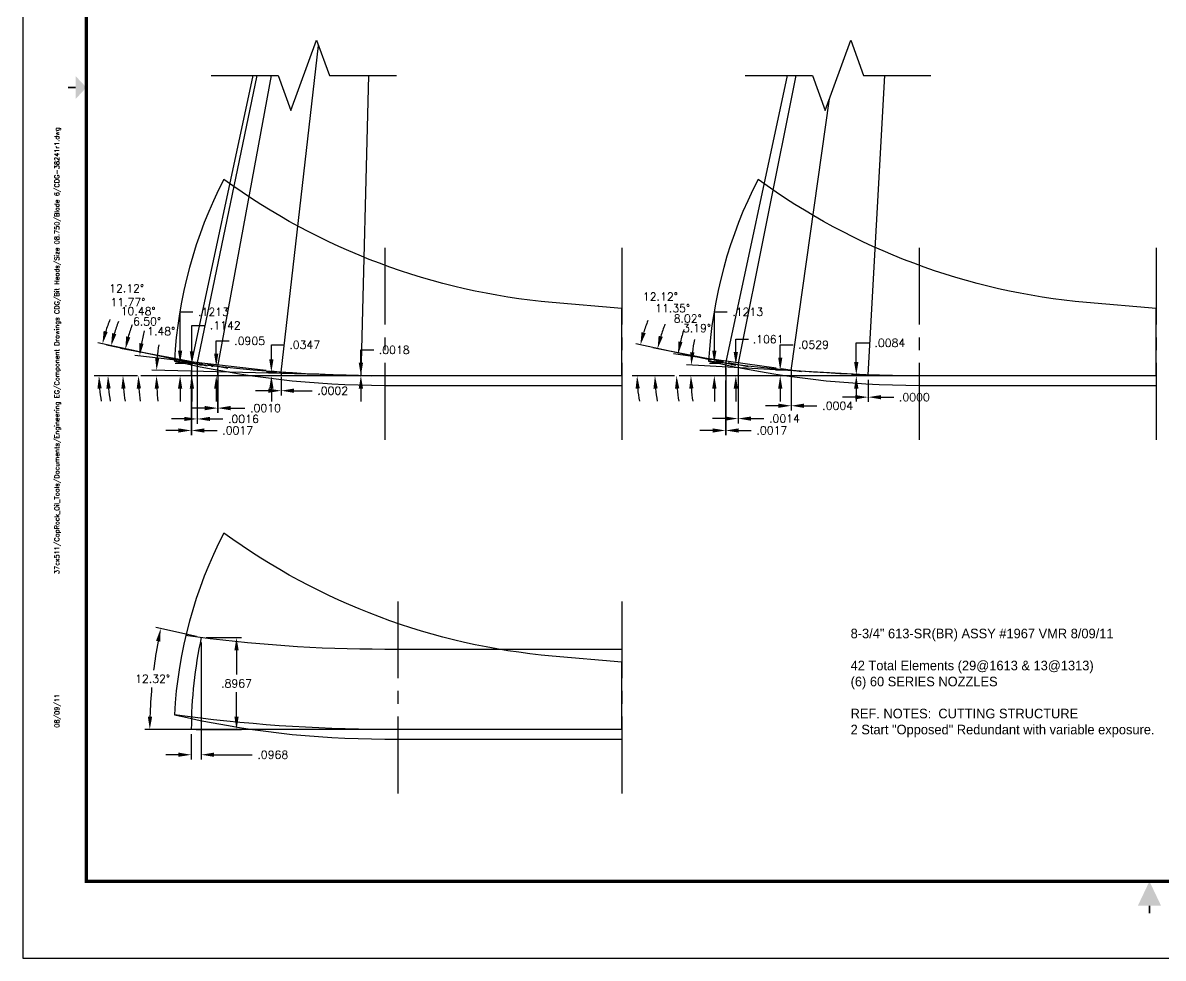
# Model space of a CAD drawing. Extents: x 25.7 to 47.7, y 0 to 17.
# Drawn here: x 25.66 to 36.79, y 0 to 9.13 of the extents above; entities that cross this region are included whole.
import ezdxf
from ezdxf.enums import TextEntityAlignment as Align

# ---------------------------------------------------------------- set-up
doc = ezdxf.new("R2010")
doc.units = 0
doc.header["$MEASUREMENT"] = 0
doc.header["$PDMODE"] = 3
doc.linetypes.add('CENTER2', pattern=[1.125, 0.75, -0.125, 0.125, -0.125])
doc.linetypes.add('DASHED2', pattern=[0.375, 0.25, -0.125])
doc.layers.get('0').update_dxf_attribs({"linetype": 'CONTINUOUS'})
doc.layers.get('Defpoints').update_dxf_attribs({"color": 10, "linetype": 'CONTINUOUS'})
for name, color, linetype in [('CLine', 5, 'CENTER2'), ('CONSTRUCT', 4, 'DASHED2'), ('Dims', 4, 'CONTINUOUS'), ('Text', 3, 'CONTINUOUS'), ('Title Block', 7, 'CONTINUOUS')]:
    doc.layers.add(name, color=color, linetype=linetype)
doc.styles.add('RomanS', font='romans')
doc.dimstyles.get("Standard").update_dxf_attribs({"dimtxt": 0.078125, "dimasz": 0.125, "dimexe": 0.046875, "dimexo": 0.046875, "dimgap": 0.046875, "dimtad": 0, "dimtih": 1, "dimtoh": 1, "dimdec": 4, "dimzin": 4, "dimdsep": 46, "dimtxsty": 'RomanS', "dimcen": 0.09375, "dimclre": 9, "dimazin": 1, "dimtfac": 1, "dimtdec": 4, "dimtofl": 0, "dimtmove": 0, "dimatfit": 1, "dimfxl": 1, "dimtolj": 1, "dimtzin": 0, "dimarcsym": 0})

# ---------------------------------------------------------------- blocks, each defined once
blk = doc.blocks.new('COT_cblock')
at = {"layer": 'Defpoints'}
blk.add_point((0.188, 0.188), dxfattribs=at)
at = {"layer": 'Title Block', "color": 8}
blk.add_lwpolyline([(0, 0), (22, 0), (22, 17), (0, 17)], close=True, dxfattribs=at)
at = {"layer": 'Title Block', "const_width": 0.03}
blk.add_lwpolyline([(21.38, 16.25), (0.62, 16.25), (0.62, 0.75), (21.38, 0.75)], close=True, dxfattribs=at)
at = {"layer": 'Title Block', "const_width": 0.015}
for points in [[(0.44, 8.5), (0.515, 8.5)], [(11, 0.438), (11, 0.513)]]:
    blk.add_lwpolyline(points, dxfattribs=at)
at = {"layer": 'Title Block'}
for points in [[(0.515, 8.387), (0.515, 8.612), (0.62, 8.5)], [(10.887, 0.513), (11.113, 0.513), (11, 0.75)]]:
    blk.add_solid(points, dxfattribs=at)
at = {"layer": 'Title Block', "color": 1, "style": 'RomanS', "flags": 8}
for tag, p in [('FNAME', (0.37, 3.75)), ('REVDATE', (0.37, 2.25)), ('USER', (0.37, 0.75))]:
    blk.add_attdef(tag, text='', height=0.047, rotation=90, dxfattribs=at).set_placement(p, align=Align.BOTTOM_LEFT)
at = {"layer": 'Title Block', "color": 3, "style": 'RomanS', "flags": 8}
for tag, height, p in [('DRAWN', 0.11, (16.95, 1.984)), ('TITL1', 0.125, (19.587, 1.684)), ('TITL2', 0.094, (19.587, 1.514)), ('TITL3', 0.094, (19.587, 1.374))]:
    blk.add_attdef(tag, text='', height=height, dxfattribs=at).set_placement(p, align=Align.MIDDLE_CENTER)
for tag, p in [('DDATE', (16.606, 1.672)), ('CHECK', (16.606, 1.406)), ('MATRL', (16.606, 1.149)), ('PDATE', (16.606, 0.883)), ('SCALE', (18.146, 0.855)), ('SHEET', (20.255, 0.855))]:
    blk.add_attdef(tag, text='', height=0.094, dxfattribs=at).set_placement(p, align=Align.MIDDLE_LEFT)
for tag, p in [('FSCM#', (18.587, 1.121)), ('DWG#', (20.06, 1.121)), ('REV#', (21.22, 1.121))]:
    blk.add_attdef(tag, text='', height=0.094, dxfattribs=at).set_placement(p, align=Align.TOP_CENTER)
blk = doc.blocks.new('*D17')
at = {"layer": 'CONSTRUCT', "color": 9, "linetype": 'ByBlock', "lineweight": -2, "transparency": 16777216}
for p, q in [((27.444, 3.13), (27.789, 3.13)), ((27.347, 2.233), (27.789, 2.233))]:
    blk.add_line(p, q, dxfattribs=at)
at = {"layer": 'CONSTRUCT', "color": 0, "linetype": 'ByBlock', "lineweight": -2, "transparency": 16777216}
for p, q in [((27.742, 3.005), (27.742, 2.768)), ((27.742, 2.358), (27.742, 2.596))]:
    blk.add_line(p, q, dxfattribs=at)
at = {"layer": 'CONSTRUCT', "color": 0, "linetype": 'ByBlock', "transparency": 16777216}
for points in [[(27.721, 3.005), (27.763, 3.005), (27.742, 3.13)], [(27.721, 2.358), (27.763, 2.358), (27.742, 2.233)]]:
    blk.add_solid(points, dxfattribs=at)
at = {"layer": 'Defpoints', "color": 0, "linetype": 'ByBlock', "transparency": 16777216}
for p in [(27.397, 3.13), (27.3, 2.233), (27.742, 2.233)]:
    blk.add_point(p, dxfattribs=at)
at = {"layer": 'CONSTRUCT', "color": 0, "linetype": 'ByBlock', "transparency": 16777216, "insert": (27.742, 2.682), "char_height": 0.0781, "attachment_point": 5, "style": 'RomanS'}
blk.add_mtext('\\A1;.8967', dxfattribs=at)
blk = doc.blocks.new('*D18')
at = {"layer": 'CONSTRUCT', "color": 9, "linetype": 'ByBlock', "lineweight": -2, "transparency": 16777216}
for p, q in [((27.397, 3.083), (27.397, 1.94)), ((27.3, 2.187), (27.3, 1.94))]:
    blk.add_line(p, q, dxfattribs=at)
at = {"layer": 'CONSTRUCT', "color": 0, "linetype": 'ByBlock', "lineweight": -2, "transparency": 16777216}
for p, q in [((27.175, 1.986), (27.05, 1.986)), ((27.522, 1.986), (27.894, 1.986))]:
    blk.add_line(p, q, dxfattribs=at)
at = {"layer": 'CONSTRUCT', "color": 0, "linetype": 'ByBlock', "transparency": 16777216}
for points in [[(27.175, 2.007), (27.175, 1.966), (27.3, 1.986)], [(27.522, 2.007), (27.522, 1.966), (27.397, 1.986)]]:
    blk.add_solid(points, dxfattribs=at)
at = {"layer": 'Defpoints', "color": 0, "linetype": 'ByBlock', "transparency": 16777216}
for p in [(27.397, 3.13), (27.3, 2.233), (27.3, 1.986)]:
    blk.add_point(p, dxfattribs=at)
at = {"layer": 'CONSTRUCT', "color": 0, "linetype": 'ByBlock', "transparency": 16777216, "insert": (28.096, 1.986), "char_height": 0.0781, "attachment_point": 5, "style": 'RomanS'}
blk.add_mtext('\\A1;.0968', dxfattribs=at)
blk = doc.blocks.new('*D19')
at = {"layer": 'CONSTRUCT', "color": 9, "linetype": 'ByBlock', "lineweight": -2, "transparency": 16777216}
for p, q in [((27.351, 3.14), (26.955, 3.227)), ((27.253, 2.233), (26.848, 2.233))]:
    blk.add_line(p, q, dxfattribs=at)
at = {"layer": 'CONSTRUCT', "color": 0, "linetype": 'ByBlock', "lineweight": -2, "transparency": 16777216}
for start, end in [(169.2353, 172.7648), (174.9142, 178.4458)]:
    blk.add_arc((31.503, 2.233), 4.608, start, end, dxfattribs=at)
at = {"layer": 'CONSTRUCT', "color": 0, "linetype": 'ByBlock', "transparency": 16777216}
for points in [[(26.956, 3.098), (26.997, 3.09), (27.001, 3.217)], [(26.918, 2.358), (26.876, 2.359), (26.895, 2.233)]]:
    blk.add_solid(points, dxfattribs=at)
at = {"layer": 'Defpoints', "color": 0, "linetype": 'ByBlock', "transparency": 16777216}
for p in [(27.397, 3.13), (26.942, 2.892), (27.3, 2.233), (31.503, 2.233)]:
    blk.add_point(p, dxfattribs=at)
at = {"layer": 'CONSTRUCT', "color": 0, "linetype": 'ByBlock', "transparency": 16777216, "insert": (26.922, 2.728), "char_height": 0.0781, "attachment_point": 5, "style": 'RomanS'}
blk.add_mtext('\\A1;12.32°', dxfattribs=at)
blk = doc.blocks.new('*D36')
at = {"layer": 'Defpoints', "color": 0, "linetype": 'ByBlock', "transparency": 16777216}
for p in [(28.956, 5.688), (28.958, 5.688), (28.958, 5.686)]:
    blk.add_point(p, dxfattribs=at)
at = {"layer": 'Dims', "color": 0, "linetype": 'ByBlock', "lineweight": -2, "transparency": 16777216}
for p, q in [((28.956, 5.813), (28.956, 5.938)), ((28.956, 5.938), (29.081, 5.938)), ((28.956, 5.561), (28.956, 5.436))]:
    blk.add_line(p, q, dxfattribs=at)
at = {"layer": 'Dims', "color": 9, "linetype": 'ByBlock', "lineweight": -2, "transparency": 16777216}
for p, q in [((28.911, 5.688), (28.909, 5.688)), ((28.911, 5.686), (28.909, 5.686))]:
    blk.add_line(p, q, dxfattribs=at)
at = {"layer": 'Dims', "color": 0, "linetype": 'ByBlock', "transparency": 16777216}
for points in [[(28.935, 5.813), (28.977, 5.813), (28.956, 5.688)], [(28.935, 5.561), (28.977, 5.561), (28.956, 5.686)]]:
    blk.add_solid(points, dxfattribs=at)
at = {"layer": 'Dims', "color": 0, "linetype": 'ByBlock', "transparency": 16777216, "insert": (29.282, 5.938), "char_height": 0.0781, "attachment_point": 5, "style": 'RomanS'}
blk.add_mtext('\\A1;.0018', dxfattribs=at)
blk = doc.blocks.new('*D37')
at = {"layer": 'Defpoints', "color": 0, "linetype": 'ByBlock', "transparency": 16777216}
for p in [(26.807, 5.686), (26.96, 5.704), (28.858, 5.69), (29.058, 5.685), (31.503, 5.686)]:
    blk.add_point(p, dxfattribs=at)
at = {"layer": 'Dims', "color": 9, "linetype": 'ByBlock', "lineweight": -2, "transparency": 16777216}
blk.add_line((28.811, 5.691), (26.914, 5.741), dxfattribs=at)
at = {"layer": 'Dims', "color": 0, "linetype": 'ByBlock', "lineweight": -2, "transparency": 16777216}
for start, end in [(171.5874, 175.0513), (183.4638, 186.9277)]:
    blk.add_arc((29.028, 5.686), 2.068, start, end, dxfattribs=at)
at = {"layer": 'Dims', "color": 0, "linetype": 'ByBlock', "transparency": 16777216}
for points in [[(26.989, 5.863), (26.947, 5.865), (26.961, 5.739)], [(26.943, 5.56), (26.985, 5.562), (26.96, 5.686)]]:
    blk.add_solid(points, dxfattribs=at)
at = {"layer": 'Dims', "color": 0, "linetype": 'ByBlock', "transparency": 16777216, "insert": (27.006, 6.12), "char_height": 0.0781, "attachment_point": 5, "style": 'RomanS'}
blk.add_mtext('\\A1;1.48°', dxfattribs=at)
blk = doc.blocks.new('*D39')
at = {"layer": 'Defpoints', "color": 0, "linetype": 'ByBlock', "transparency": 16777216}
for p in [(28.082, 5.686), (28.178, 5.721), (28.178, 5.686)]:
    blk.add_point(p, dxfattribs=at)
at = {"layer": 'Dims', "color": 0, "linetype": 'ByBlock', "lineweight": -2, "transparency": 16777216}
for p, q in [((28.082, 5.846), (28.082, 5.988)), ((28.082, 5.988), (28.207, 5.988)), ((28.082, 5.561), (28.082, 5.436))]:
    blk.add_line(p, q, dxfattribs=at)
at = {"layer": 'Dims', "color": 9, "linetype": 'ByBlock', "lineweight": -2, "transparency": 16777216}
for p, q in [((28.131, 5.721), (28.035, 5.721)), ((28.131, 5.686), (28.035, 5.686))]:
    blk.add_line(p, q, dxfattribs=at)
at = {"layer": 'Dims', "color": 0, "linetype": 'ByBlock', "transparency": 16777216}
for points in [[(28.061, 5.846), (28.103, 5.846), (28.082, 5.721)], [(28.061, 5.561), (28.103, 5.561), (28.082, 5.686)]]:
    blk.add_solid(points, dxfattribs=at)
at = {"layer": 'Dims', "color": 0, "linetype": 'ByBlock', "transparency": 16777216, "insert": (28.408, 5.988), "char_height": 0.0781, "attachment_point": 5, "style": 'RomanS'}
blk.add_mtext('\\A1;.0347', dxfattribs=at)
blk = doc.blocks.new('*D40')
at = {"layer": 'Defpoints', "color": 0, "linetype": 'ByBlock', "transparency": 16777216}
for p in [(28.178, 5.721), (28.178, 5.686), (28.178, 5.54)]:
    blk.add_point(p, dxfattribs=at)
at = {"layer": 'Dims', "color": 9, "linetype": 'ByBlock', "lineweight": -2, "transparency": 16777216}
for p in [(28.178, 5.674), (28.178, 5.639)]:
    blk.add_line(p, (28.178, 5.493), dxfattribs=at)
at = {"layer": 'Dims', "color": 0, "linetype": 'ByBlock', "lineweight": -2, "transparency": 16777216}
for p, q in [((28.053, 5.54), (27.928, 5.54)), ((28.303, 5.54), (28.48, 5.54))]:
    blk.add_line(p, q, dxfattribs=at)
at = {"layer": 'Dims', "color": 0, "linetype": 'ByBlock', "transparency": 16777216}
for points in [[(28.053, 5.561), (28.053, 5.519), (28.178, 5.54)], [(28.303, 5.561), (28.303, 5.519), (28.178, 5.54)]]:
    blk.add_solid(points, dxfattribs=at)
at = {"layer": 'Dims', "color": 0, "linetype": 'ByBlock', "transparency": 16777216, "insert": (28.681, 5.54), "char_height": 0.0781, "attachment_point": 5, "style": 'RomanS'}
blk.add_mtext('\\A1;.0002', dxfattribs=at)
blk = doc.blocks.new('*D43')
at = {"layer": 'Defpoints', "color": 0, "linetype": 'ByBlock', "transparency": 16777216}
for p in [(26.785, 5.75), (26.807, 5.686), (28.079, 5.732), (28.277, 5.709), (31.503, 5.686)]:
    blk.add_point(p, dxfattribs=at)
at = {"layer": 'Dims', "color": 9, "linetype": 'ByBlock', "lineweight": -2, "transparency": 16777216}
for p, q in [((28.032, 5.737), (26.748, 5.884)), ((26.76, 5.686), (26.737, 5.686))]:
    blk.add_line(p, q, dxfattribs=at)
at = {"layer": 'Dims', "color": 0, "linetype": 'ByBlock', "lineweight": -2, "transparency": 16777216}
for start, end in [(165.0662, 169.2825), (184.2162, 188.4324)]:
    blk.add_arc((28.483, 5.686), 1.699, start, end, dxfattribs=at)
at = {"layer": 'Dims', "color": 0, "linetype": 'ByBlock', "transparency": 16777216}
for points in [[(26.834, 5.999), (26.793, 6.005), (26.795, 5.878)], [(26.767, 5.56), (26.809, 5.562), (26.784, 5.686)]]:
    blk.add_solid(points, dxfattribs=at)
at = {"layer": 'Dims', "color": 0, "linetype": 'ByBlock', "transparency": 16777216, "insert": (26.868, 6.216), "char_height": 0.0781, "attachment_point": 5, "style": 'RomanS'}
blk.add_mtext('\\A1;6.50°', dxfattribs=at)
blk = doc.blocks.new('*D45')
at = {"layer": 'Defpoints', "color": 0, "linetype": 'ByBlock', "transparency": 16777216}
for p in [(27.544, 5.776), (27.557, 5.686), (27.558, 5.776)]:
    blk.add_point(p, dxfattribs=at)
at = {"layer": 'Dims', "color": 0, "linetype": 'ByBlock', "lineweight": -2, "transparency": 16777216}
for p, q in [((27.544, 5.901), (27.544, 6.026)), ((27.544, 6.026), (27.669, 6.026)), ((27.544, 5.561), (27.544, 5.436))]:
    blk.add_line(p, q, dxfattribs=at)
at = {"layer": 'Dims', "color": 9, "linetype": 'ByBlock', "lineweight": -2, "transparency": 16777216}
for p, q in [((27.511, 5.776), (27.497, 5.776)), ((27.51, 5.686), (27.497, 5.686))]:
    blk.add_line(p, q, dxfattribs=at)
at = {"layer": 'Dims', "color": 0, "linetype": 'ByBlock', "transparency": 16777216}
for points in [[(27.523, 5.901), (27.564, 5.901), (27.544, 5.776)], [(27.523, 5.561), (27.564, 5.561), (27.544, 5.686)]]:
    blk.add_solid(points, dxfattribs=at)
at = {"layer": 'Dims', "color": 0, "linetype": 'ByBlock', "transparency": 16777216, "insert": (27.87, 6.026), "char_height": 0.0781, "attachment_point": 5, "style": 'RomanS'}
blk.add_mtext('\\A1;.0905', dxfattribs=at)
blk = doc.blocks.new('*D46')
at = {"layer": 'Defpoints', "color": 0, "linetype": 'ByBlock', "transparency": 16777216}
for p in [(27.557, 5.686), (27.558, 5.776), (27.557, 5.37)]:
    blk.add_point(p, dxfattribs=at)
at = {"layer": 'Dims', "color": 9, "linetype": 'ByBlock', "lineweight": -2, "transparency": 16777216}
for p, q in [((27.558, 5.729), (27.558, 5.323)), ((27.557, 5.639), (27.557, 5.323))]:
    blk.add_line(p, q, dxfattribs=at)
at = {"layer": 'Dims', "color": 0, "linetype": 'ByBlock', "lineweight": -2, "transparency": 16777216}
for p, q in [((27.432, 5.37), (27.307, 5.37)), ((27.683, 5.37), (27.824, 5.37))]:
    blk.add_line(p, q, dxfattribs=at)
at = {"layer": 'Dims', "color": 0, "linetype": 'ByBlock', "transparency": 16777216}
for points in [[(27.432, 5.391), (27.432, 5.349), (27.557, 5.37)], [(27.683, 5.391), (27.683, 5.349), (27.558, 5.37)]]:
    blk.add_solid(points, dxfattribs=at)
at = {"layer": 'Dims', "color": 0, "linetype": 'ByBlock', "transparency": 16777216, "insert": (28.025, 5.37), "char_height": 0.0781, "attachment_point": 5, "style": 'RomanS'}
blk.add_mtext('\\A1;.0010', dxfattribs=at)
blk = doc.blocks.new('*D49')
at = {"layer": 'Defpoints', "color": 0, "linetype": 'ByBlock', "transparency": 16777216}
for p in [(27.46, 5.795), (26.635, 5.772), (26.807, 5.686), (27.656, 5.758), (31.503, 5.686)]:
    blk.add_point(p, dxfattribs=at)
at = {"layer": 'Dims', "color": 9, "linetype": 'ByBlock', "lineweight": -2, "transparency": 16777216}
for p, q in [((27.414, 5.803), (26.61, 5.952)), ((26.76, 5.686), (26.586, 5.686))]:
    blk.add_line(p, q, dxfattribs=at)
at = {"layer": 'Dims', "color": 0, "linetype": 'ByBlock', "lineweight": -2, "transparency": 16777216}
for start, end in [(159.3881, 164.4526), (185.0645, 190.1291)]:
    blk.add_arc((28.047, 5.686), 1.415, start, end, dxfattribs=at)
at = {"layer": 'Dims', "color": 0, "linetype": 'ByBlock', "transparency": 16777216}
for points in [[(26.705, 6.06), (26.664, 6.07), (26.656, 5.943)], [(26.617, 5.56), (26.659, 5.562), (26.633, 5.686)]]:
    blk.add_solid(points, dxfattribs=at)
at = {"layer": 'Dims', "color": 0, "linetype": 'ByBlock', "transparency": 16777216, "insert": (26.781, 6.317), "char_height": 0.0781, "attachment_point": 5, "style": 'RomanS'}
blk.add_mtext('\\A1;10.48°', dxfattribs=at)
blk = doc.blocks.new('*D51')
at = {"layer": 'Defpoints', "color": 0, "linetype": 'ByBlock', "transparency": 16777216}
for p in [(27.26, 5.82), (26.49, 5.783), (26.807, 5.686), (27.456, 5.78), (31.503, 5.686)]:
    blk.add_point(p, dxfattribs=at)
at = {"layer": 'Dims', "color": 9, "linetype": 'ByBlock', "lineweight": -2, "transparency": 16777216}
for p, q in [((27.214, 5.83), (26.471, 5.985)), ((26.76, 5.686), (26.44, 5.686))]:
    blk.add_line(p, q, dxfattribs=at)
at = {"layer": 'Dims', "color": 0, "linetype": 'ByBlock', "lineweight": -2, "transparency": 16777216}
for start, end in [(158.1363, 163.1845), (185.0481, 190.0963)]:
    blk.add_arc((27.906, 5.686), 1.419, start, end, dxfattribs=at)
at = {"layer": 'Dims', "color": 0, "linetype": 'ByBlock', "transparency": 16777216}
for points in [[(26.568, 6.091), (26.527, 6.102), (26.517, 5.975)], [(26.471, 5.56), (26.513, 5.562), (26.487, 5.686)]]:
    blk.add_solid(points, dxfattribs=at)
at = {"layer": 'Dims', "color": 0, "linetype": 'ByBlock', "transparency": 16777216, "insert": (26.681, 6.403), "char_height": 0.0781, "attachment_point": 5, "style": 'RomanS'}
blk.add_mtext('\\A1;11.77°', dxfattribs=at)
blk = doc.blocks.new('*D52')
at = {"layer": 'Defpoints', "color": 0, "linetype": 'ByBlock', "transparency": 16777216}
for p in [(27.358, 5.8), (27.306, 5.686), (27.356, 5.686)]:
    blk.add_point(p, dxfattribs=at)
at = {"layer": 'Dims', "color": 0, "linetype": 'ByBlock', "lineweight": -2, "transparency": 16777216}
for p, q in [((27.306, 5.925), (27.306, 6.178)), ((27.306, 6.178), (27.431, 6.178)), ((27.306, 5.561), (27.306, 5.436))]:
    blk.add_line(p, q, dxfattribs=at)
at = {"layer": 'Dims', "color": 9, "linetype": 'ByBlock', "lineweight": -2, "transparency": 16777216}
for p, q in [((27.311, 5.8), (27.259, 5.8)), ((27.309, 5.686), (27.259, 5.686))]:
    blk.add_line(p, q, dxfattribs=at)
at = {"layer": 'Dims', "color": 0, "linetype": 'ByBlock', "transparency": 16777216}
for points in [[(27.285, 5.925), (27.327, 5.925), (27.306, 5.8)], [(27.285, 5.561), (27.327, 5.561), (27.306, 5.686)]]:
    blk.add_solid(points, dxfattribs=at)
at = {"layer": 'Dims', "color": 0, "linetype": 'ByBlock', "transparency": 16777216, "insert": (27.632, 6.178), "char_height": 0.0781, "attachment_point": 5, "style": 'RomanS'}
blk.add_mtext('\\A1;.1142', dxfattribs=at)
blk = doc.blocks.new('*D53')
at = {"layer": 'Defpoints', "color": 0, "linetype": 'ByBlock', "transparency": 16777216}
for p in [(27.358, 5.8), (27.356, 5.686), (27.356, 5.264)]:
    blk.add_point(p, dxfattribs=at)
at = {"layer": 'Dims', "color": 9, "linetype": 'ByBlock', "lineweight": -2, "transparency": 16777216}
for p, q in [((27.358, 5.753), (27.358, 5.217)), ((27.356, 5.639), (27.356, 5.217))]:
    blk.add_line(p, q, dxfattribs=at)
at = {"layer": 'Dims', "color": 0, "linetype": 'ByBlock', "lineweight": -2, "transparency": 16777216}
for p, q in [((27.231, 5.264), (27.106, 5.264)), ((27.483, 5.264), (27.608, 5.264))]:
    blk.add_line(p, q, dxfattribs=at)
at = {"layer": 'Dims', "color": 0, "linetype": 'ByBlock', "transparency": 16777216}
for points in [[(27.231, 5.285), (27.231, 5.244), (27.356, 5.264)], [(27.483, 5.285), (27.483, 5.244), (27.358, 5.264)]]:
    blk.add_solid(points, dxfattribs=at)
at = {"layer": 'Dims', "color": 0, "linetype": 'ByBlock', "transparency": 16777216, "insert": (27.809, 5.264), "char_height": 0.0781, "attachment_point": 5, "style": 'RomanS'}
blk.add_mtext('\\A1;.0016', dxfattribs=at)
blk = doc.blocks.new('*D58')
at = {"layer": 'Defpoints', "color": 0, "linetype": 'ByBlock', "transparency": 16777216}
for p in [(26.403, 5.791), (27.218, 5.829), (26.821, 5.686), (27.414, 5.787), (31.518, 5.686)]:
    blk.add_point(p, dxfattribs=at)
at = {"layer": 'Dims', "color": 9, "linetype": 'ByBlock', "lineweight": -2, "transparency": 16777216}
for p, q in [((27.173, 5.838), (26.387, 6.007)), ((26.774, 5.686), (26.353, 5.686))]:
    blk.add_line(p, q, dxfattribs=at)
at = {"layer": 'Dims', "color": 0, "linetype": 'ByBlock', "lineweight": -2, "transparency": 16777216}
for start, end in [(158.2039, 163.0404), (184.8365, 189.673)]:
    blk.add_arc((27.881, 5.686), 1.481, start, end, dxfattribs=at)
at = {"layer": 'Dims', "color": 0, "linetype": 'ByBlock', "transparency": 16777216}
for points in [[(26.484, 6.113), (26.444, 6.124), (26.433, 5.997)], [(26.384, 5.561), (26.426, 5.562), (26.399, 5.686)]]:
    blk.add_solid(points, dxfattribs=at)
at = {"layer": 'Dims', "color": 0, "linetype": 'ByBlock', "transparency": 16777216, "insert": (26.669, 6.539), "char_height": 0.0781, "attachment_point": 5, "style": 'RomanS'}
blk.add_mtext('\\A1;12.12°', dxfattribs=at)
blk = doc.blocks.new('*D59')
at = {"layer": 'Defpoints', "color": 0, "linetype": 'ByBlock', "transparency": 16777216}
for p in [(27.302, 5.807), (27.191, 5.686), (27.3, 5.686)]:
    blk.add_point(p, dxfattribs=at)
at = {"layer": 'Dims', "color": 0, "linetype": 'ByBlock', "lineweight": -2, "transparency": 16777216}
for p, q in [((27.191, 5.932), (27.191, 6.309)), ((27.191, 6.309), (27.316, 6.309)), ((27.191, 5.561), (27.191, 5.436))]:
    blk.add_line(p, q, dxfattribs=at)
at = {"layer": 'Dims', "color": 9, "linetype": 'ByBlock', "lineweight": -2, "transparency": 16777216}
for p, q in [((27.255, 5.807), (27.144, 5.807)), ((27.253, 5.686), (27.144, 5.686))]:
    blk.add_line(p, q, dxfattribs=at)
at = {"layer": 'Dims', "color": 0, "linetype": 'ByBlock', "transparency": 16777216}
for points in [[(27.17, 5.932), (27.212, 5.932), (27.191, 5.807)], [(27.17, 5.561), (27.212, 5.561), (27.191, 5.686)]]:
    blk.add_solid(points, dxfattribs=at)
at = {"layer": 'Dims', "color": 0, "linetype": 'ByBlock', "transparency": 16777216, "insert": (27.517, 6.309), "char_height": 0.0781, "attachment_point": 5, "style": 'RomanS'}
blk.add_mtext('\\A1;.1213', dxfattribs=at)
blk = doc.blocks.new('*D60')
at = {"layer": 'Defpoints', "color": 0, "linetype": 'ByBlock', "transparency": 16777216}
for p in [(27.302, 5.807), (27.3, 5.686), (27.3, 5.152)]:
    blk.add_point(p, dxfattribs=at)
at = {"layer": 'Dims', "color": 9, "linetype": 'ByBlock', "lineweight": -2, "transparency": 16777216}
for p, q in [((27.302, 5.76), (27.302, 5.105)), ((27.3, 5.639), (27.3, 5.105))]:
    blk.add_line(p, q, dxfattribs=at)
at = {"layer": 'Dims', "color": 0, "linetype": 'ByBlock', "lineweight": -2, "transparency": 16777216}
for p, q in [((27.175, 5.152), (27.05, 5.152)), ((27.427, 5.152), (27.552, 5.152))]:
    blk.add_line(p, q, dxfattribs=at)
at = {"layer": 'Dims', "color": 0, "linetype": 'ByBlock', "transparency": 16777216}
for points in [[(27.175, 5.172), (27.175, 5.131), (27.3, 5.152)], [(27.427, 5.172), (27.427, 5.131), (27.302, 5.152)]]:
    blk.add_solid(points, dxfattribs=at)
at = {"layer": 'Dims', "color": 0, "linetype": 'ByBlock', "transparency": 16777216, "insert": (27.753, 5.152), "char_height": 0.0781, "attachment_point": 5, "style": 'RomanS'}
blk.add_mtext('\\A1;.0017', dxfattribs=at)
blk = doc.blocks.new('*D101')
at = {"layer": 'Defpoints', "color": 0, "linetype": 'ByBlock', "transparency": 16777216}
for p in [(33.909, 5.694), (33.909, 5.686), (33.909, 5.477)]:
    blk.add_point(p, dxfattribs=at)
at = {"layer": 'Dims', "color": 9, "linetype": 'ByBlock', "lineweight": -2, "transparency": 16777216}
for p in [(33.909, 5.647), (33.909, 5.639)]:
    blk.add_line(p, (33.909, 5.43), dxfattribs=at)
at = {"layer": 'Dims', "color": 0, "linetype": 'ByBlock', "lineweight": -2, "transparency": 16777216}
for p, q in [((33.784, 5.477), (33.659, 5.477)), ((34.034, 5.477), (34.159, 5.477))]:
    blk.add_line(p, q, dxfattribs=at)
at = {"layer": 'Dims', "color": 0, "linetype": 'ByBlock', "transparency": 16777216}
for points in [[(33.784, 5.497), (33.784, 5.456), (33.909, 5.477)], [(34.034, 5.497), (34.034, 5.456), (33.909, 5.477)]]:
    blk.add_solid(points, dxfattribs=at)
at = {"layer": 'Dims', "color": 0, "linetype": 'ByBlock', "transparency": 16777216, "insert": (34.36, 5.477), "char_height": 0.0781, "attachment_point": 5, "style": 'RomanS'}
blk.add_mtext('\\A1;.0000', dxfattribs=at)
blk = doc.blocks.new('*D102')
at = {"layer": 'Defpoints', "color": 0, "linetype": 'ByBlock', "transparency": 16777216}
for p in [(33.793, 5.694), (33.909, 5.694), (33.909, 5.686)]:
    blk.add_point(p, dxfattribs=at)
at = {"layer": 'Dims', "color": 0, "linetype": 'ByBlock', "lineweight": -2, "transparency": 16777216}
for p, q in [((33.793, 5.819), (33.793, 6.007)), ((33.793, 6.007), (33.918, 6.007)), ((33.793, 5.561), (33.793, 5.436))]:
    blk.add_line(p, q, dxfattribs=at)
at = {"layer": 'Dims', "color": 9, "linetype": 'ByBlock', "lineweight": -2, "transparency": 16777216}
for p, q in [((33.862, 5.694), (33.746, 5.694)), ((33.862, 5.686), (33.746, 5.686))]:
    blk.add_line(p, q, dxfattribs=at)
at = {"layer": 'Dims', "color": 0, "linetype": 'ByBlock', "transparency": 16777216}
for points in [[(33.772, 5.819), (33.814, 5.819), (33.793, 5.694)], [(33.772, 5.561), (33.814, 5.561), (33.793, 5.686)]]:
    blk.add_solid(points, dxfattribs=at)
at = {"layer": 'Dims', "color": 0, "linetype": 'ByBlock', "transparency": 16777216, "insert": (34.121, 6.007), "char_height": 0.0781, "attachment_point": 5, "style": 'RomanS'}
blk.add_mtext('\\A1;.0084', dxfattribs=at)
blk = doc.blocks.new('*D103')
at = {"layer": 'Defpoints', "color": 0, "linetype": 'ByBlock', "transparency": 16777216}
for p in [(32.065, 5.686), (32.179, 5.721), (33.809, 5.7), (34.008, 5.689), (36.719, 5.686)]:
    blk.add_point(p, dxfattribs=at)
at = {"layer": 'Dims', "color": 9, "linetype": 'ByBlock', "lineweight": -2, "transparency": 16777216}
blk.add_line((33.762, 5.702), (32.134, 5.793), dxfattribs=at)
at = {"layer": 'Dims', "color": 0, "linetype": 'ByBlock', "lineweight": -2, "transparency": 16777216}
for start, end in [(169.1866, 172.9962), (183.8096, 187.6192)]:
    blk.add_arc((34.059, 5.686), 1.88, start, end, dxfattribs=at)
at = {"layer": 'Dims', "color": 0, "linetype": 'ByBlock', "transparency": 16777216}
for points in [[(32.213, 5.913), (32.171, 5.917), (32.181, 5.791)], [(32.162, 5.56), (32.203, 5.562), (32.178, 5.686)]]:
    blk.add_solid(points, dxfattribs=at)
at = {"layer": 'Dims', "color": 0, "linetype": 'ByBlock', "transparency": 16777216, "insert": (32.237, 6.151), "char_height": 0.0781, "attachment_point": 5, "style": 'RomanS'}
blk.add_mtext('\\A1;3.19°', dxfattribs=at)
blk = doc.blocks.new('*D104')
at = {"layer": 'Defpoints', "color": 0, "linetype": 'ByBlock', "transparency": 16777216}
for p in [(32.04, 5.756), (32.065, 5.686), (33.059, 5.753), (33.257, 5.725), (36.719, 5.686)]:
    blk.add_point(p, dxfattribs=at)
at = {"layer": 'Dims', "color": 9, "linetype": 'ByBlock', "lineweight": -2, "transparency": 16777216}
for p, q in [((33.012, 5.759), (32.007, 5.901)), ((32.018, 5.686), (31.992, 5.686))]:
    blk.add_line(p, q, dxfattribs=at)
at = {"layer": 'Dims', "color": 0, "linetype": 'ByBlock', "lineweight": -2, "transparency": 16777216}
for start, end in [(162.3913, 167.1852), (184.7938, 189.5877)]:
    blk.add_arc((33.533, 5.686), 1.494, start, end, dxfattribs=at)
at = {"layer": 'Dims', "color": 0, "linetype": 'ByBlock', "transparency": 16777216}
for points in [[(32.096, 6.014), (32.055, 6.021), (32.053, 5.894)], [(32.023, 5.56), (32.065, 5.562), (32.038, 5.686)]]:
    blk.add_solid(points, dxfattribs=at)
at = {"layer": 'Dims', "color": 0, "linetype": 'ByBlock', "transparency": 16777216, "insert": (32.147, 6.244), "char_height": 0.0781, "attachment_point": 5, "style": 'RomanS'}
blk.add_mtext('\\A1;8.02°', dxfattribs=at)
blk = doc.blocks.new('*D105')
at = {"layer": 'Defpoints', "color": 0, "linetype": 'ByBlock', "transparency": 16777216}
for p in [(33.05, 5.686), (33.157, 5.686), (33.158, 5.739)]:
    blk.add_point(p, dxfattribs=at)
at = {"layer": 'Dims', "color": 0, "linetype": 'ByBlock', "lineweight": -2, "transparency": 16777216}
for p, q in [((33.05, 5.864), (33.05, 5.989)), ((33.05, 5.989), (33.175, 5.989)), ((33.05, 5.561), (33.05, 5.436))]:
    blk.add_line(p, q, dxfattribs=at)
at = {"layer": 'Dims', "color": 9, "linetype": 'ByBlock', "lineweight": -2, "transparency": 16777216}
for p, q in [((33.111, 5.739), (33.004, 5.739)), ((33.11, 5.686), (33.004, 5.686))]:
    blk.add_line(p, q, dxfattribs=at)
at = {"layer": 'Dims', "color": 0, "linetype": 'ByBlock', "transparency": 16777216}
for points in [[(33.03, 5.864), (33.071, 5.864), (33.05, 5.739)], [(33.03, 5.561), (33.071, 5.561), (33.05, 5.686)]]:
    blk.add_solid(points, dxfattribs=at)
at = {"layer": 'Dims', "color": 0, "linetype": 'ByBlock', "transparency": 16777216, "insert": (33.375, 5.989), "char_height": 0.0781, "attachment_point": 5, "style": 'RomanS'}
blk.add_mtext('\\A1;.0529', dxfattribs=at)
blk = doc.blocks.new('*D106')
at = {"layer": 'Defpoints', "color": 0, "linetype": 'ByBlock', "transparency": 16777216}
for p in [(33.157, 5.686), (33.158, 5.739), (33.158, 5.393)]:
    blk.add_point(p, dxfattribs=at)
at = {"layer": 'Dims', "color": 9, "linetype": 'ByBlock', "lineweight": -2, "transparency": 16777216}
for p, q in [((33.158, 5.692), (33.158, 5.346)), ((33.157, 5.639), (33.157, 5.346))]:
    blk.add_line(p, q, dxfattribs=at)
at = {"layer": 'Dims', "color": 0, "linetype": 'ByBlock', "lineweight": -2, "transparency": 16777216}
for p, q in [((33.032, 5.393), (32.907, 5.393)), ((33.283, 5.393), (33.408, 5.393))]:
    blk.add_line(p, q, dxfattribs=at)
at = {"layer": 'Dims', "color": 0, "linetype": 'ByBlock', "transparency": 16777216}
for points in [[(33.032, 5.414), (33.032, 5.372), (33.157, 5.393)], [(33.283, 5.414), (33.283, 5.372), (33.158, 5.393)]]:
    blk.add_solid(points, dxfattribs=at)
at = {"layer": 'Dims', "color": 0, "linetype": 'ByBlock', "transparency": 16777216, "insert": (33.611, 5.393), "char_height": 0.0781, "attachment_point": 5, "style": 'RomanS'}
blk.add_mtext('\\A1;.0004', dxfattribs=at)
blk = doc.blocks.new('*D107')
at = {"layer": 'Defpoints', "color": 0, "linetype": 'ByBlock', "transparency": 16777216}
for p in [(32.617, 5.792), (32.639, 5.792), (32.638, 5.686)]:
    blk.add_point(p, dxfattribs=at)
at = {"layer": 'Dims', "color": 0, "linetype": 'ByBlock', "lineweight": -2, "transparency": 16777216}
for p, q in [((32.617, 5.917), (32.617, 6.042)), ((32.617, 6.042), (32.742, 6.042)), ((32.617, 5.561), (32.617, 5.436))]:
    blk.add_line(p, q, dxfattribs=at)
at = {"layer": 'Dims', "color": 9, "linetype": 'ByBlock', "lineweight": -2, "transparency": 16777216}
for p, q in [((32.592, 5.792), (32.57, 5.792)), ((32.591, 5.686), (32.57, 5.686))]:
    blk.add_line(p, q, dxfattribs=at)
at = {"layer": 'Dims', "color": 0, "linetype": 'ByBlock', "transparency": 16777216}
for points in [[(32.596, 5.917), (32.637, 5.917), (32.617, 5.792)], [(32.596, 5.561), (32.637, 5.561), (32.617, 5.686)]]:
    blk.add_solid(points, dxfattribs=at)
at = {"layer": 'Dims', "color": 0, "linetype": 'ByBlock', "transparency": 16777216, "insert": (32.932, 6.042), "char_height": 0.0781, "attachment_point": 5, "style": 'RomanS'}
blk.add_mtext('\\A1;.1061', dxfattribs=at)
blk = doc.blocks.new('*D108')
at = {"layer": 'Defpoints', "color": 0, "linetype": 'ByBlock', "transparency": 16777216}
for p in [(32.639, 5.792), (32.638, 5.686), (32.639, 5.268)]:
    blk.add_point(p, dxfattribs=at)
at = {"layer": 'Dims', "color": 9, "linetype": 'ByBlock', "lineweight": -2, "transparency": 16777216}
for p, q in [((32.639, 5.745), (32.639, 5.221)), ((32.638, 5.639), (32.638, 5.221))]:
    blk.add_line(p, q, dxfattribs=at)
at = {"layer": 'Dims', "color": 0, "linetype": 'ByBlock', "lineweight": -2, "transparency": 16777216}
for p, q in [((32.513, 5.268), (32.388, 5.268)), ((32.764, 5.268), (32.889, 5.268))]:
    blk.add_line(p, q, dxfattribs=at)
at = {"layer": 'Dims', "color": 0, "linetype": 'ByBlock', "transparency": 16777216}
for points in [[(32.513, 5.288), (32.513, 5.247), (32.638, 5.268)], [(32.764, 5.288), (32.764, 5.247), (32.639, 5.268)]]:
    blk.add_solid(points, dxfattribs=at)
at = {"layer": 'Dims', "color": 0, "linetype": 'ByBlock', "transparency": 16777216, "insert": (33.092, 5.268), "char_height": 0.0781, "attachment_point": 5, "style": 'RomanS'}
blk.add_mtext('\\A1;.0014', dxfattribs=at)
blk = doc.blocks.new('*D109')
at = {"layer": 'Defpoints', "color": 0, "linetype": 'ByBlock', "transparency": 16777216}
for p in [(32.42, 5.828), (31.657, 5.787), (32.023, 5.686), (32.616, 5.786), (36.719, 5.686)]:
    blk.add_point(p, dxfattribs=at)
at = {"layer": 'Dims', "color": 9, "linetype": 'ByBlock', "lineweight": -2, "transparency": 16777216}
for p, q in [((32.375, 5.838), (31.639, 5.996)), ((31.976, 5.686), (31.606, 5.686))]:
    blk.add_line(p, q, dxfattribs=at)
at = {"layer": 'Dims', "color": 0, "linetype": 'ByBlock', "lineweight": -2, "transparency": 16777216}
for start, end in [(157.8539, 162.8654), (185.0115, 190.023)]:
    blk.add_arc((33.083, 5.686), 1.43, start, end, dxfattribs=at)
at = {"layer": 'Dims', "color": 0, "linetype": 'ByBlock', "transparency": 16777216}
for points in [[(31.737, 6.102), (31.696, 6.112), (31.685, 5.986)], [(31.638, 5.56), (31.679, 5.562), (31.653, 5.686)]]:
    blk.add_solid(points, dxfattribs=at)
at = {"layer": 'Dims', "color": 0, "linetype": 'ByBlock', "transparency": 16777216, "insert": (31.88, 6.458), "char_height": 0.0781, "attachment_point": 5, "style": 'RomanS'}
blk.add_mtext('\\A1;12.12°', dxfattribs=at)
blk = doc.blocks.new('*D110')
at = {"layer": 'Defpoints', "color": 0, "linetype": 'ByBlock', "transparency": 16777216}
for p in [(32.518, 5.807), (32.407, 5.686), (32.516, 5.686)]:
    blk.add_point(p, dxfattribs=at)
at = {"layer": 'Dims', "color": 0, "linetype": 'ByBlock', "lineweight": -2, "transparency": 16777216}
for p, q in [((32.407, 5.932), (32.407, 6.309)), ((32.407, 6.309), (32.532, 6.309)), ((32.407, 5.561), (32.407, 5.436))]:
    blk.add_line(p, q, dxfattribs=at)
at = {"layer": 'Dims', "color": 9, "linetype": 'ByBlock', "lineweight": -2, "transparency": 16777216}
for p, q in [((32.471, 5.807), (32.36, 5.807)), ((32.47, 5.686), (32.36, 5.686))]:
    blk.add_line(p, q, dxfattribs=at)
at = {"layer": 'Dims', "color": 0, "linetype": 'ByBlock', "transparency": 16777216}
for points in [[(32.386, 5.932), (32.428, 5.932), (32.407, 5.807)], [(32.386, 5.561), (32.428, 5.561), (32.407, 5.686)]]:
    blk.add_solid(points, dxfattribs=at)
at = {"layer": 'Dims', "color": 0, "linetype": 'ByBlock', "transparency": 16777216, "insert": (32.733, 6.309), "char_height": 0.0781, "attachment_point": 5, "style": 'RomanS'}
blk.add_mtext('\\A1;.1213', dxfattribs=at)
blk = doc.blocks.new('*D111')
at = {"layer": 'Defpoints', "color": 0, "linetype": 'ByBlock', "transparency": 16777216}
for p in [(32.518, 5.807), (32.516, 5.686), (32.516, 5.152)]:
    blk.add_point(p, dxfattribs=at)
at = {"layer": 'Dims', "color": 9, "linetype": 'ByBlock', "lineweight": -2, "transparency": 16777216}
for p, q in [((32.518, 5.76), (32.518, 5.105)), ((32.516, 5.639), (32.516, 5.105))]:
    blk.add_line(p, q, dxfattribs=at)
at = {"layer": 'Dims', "color": 0, "linetype": 'ByBlock', "lineweight": -2, "transparency": 16777216}
for p, q in [((32.391, 5.152), (32.266, 5.152)), ((32.643, 5.152), (32.768, 5.152))]:
    blk.add_line(p, q, dxfattribs=at)
at = {"layer": 'Dims', "color": 0, "linetype": 'ByBlock', "transparency": 16777216}
for points in [[(32.391, 5.172), (32.391, 5.131), (32.516, 5.152)], [(32.643, 5.172), (32.643, 5.131), (32.518, 5.152)]]:
    blk.add_solid(points, dxfattribs=at)
at = {"layer": 'Dims', "color": 0, "linetype": 'ByBlock', "transparency": 16777216, "insert": (32.969, 5.152), "char_height": 0.0781, "attachment_point": 5, "style": 'RomanS'}
blk.add_mtext('\\A1;.0017', dxfattribs=at)
blk = doc.blocks.new('*D115')
at = {"layer": 'Defpoints', "color": 0, "linetype": 'ByBlock', "transparency": 16777216}
for p in [(32.541, 5.812), (31.83, 5.774), (32.065, 5.686), (32.737, 5.772), (36.719, 5.686)]:
    blk.add_point(p, dxfattribs=at)
at = {"layer": 'Dims', "color": 9, "linetype": 'ByBlock', "lineweight": -2, "transparency": 16777216}
for p, q in [((32.495, 5.821), (31.807, 5.959)), ((32.018, 5.686), (31.78, 5.686))]:
    blk.add_line(p, q, dxfattribs=at)
at = {"layer": 'Dims', "color": 0, "linetype": 'ByBlock', "lineweight": -2, "transparency": 16777216}
for start, end in [(157.9703, 163.3119), (185.3416, 190.6832)]:
    blk.add_arc((33.168, 5.686), 1.341, start, end, dxfattribs=at)
at = {"layer": 'Dims', "color": 0, "linetype": 'ByBlock', "transparency": 16777216}
for points in [[(31.904, 6.066), (31.863, 6.076), (31.853, 5.95)], [(31.812, 5.56), (31.854, 5.562), (31.827, 5.686)]]:
    blk.add_solid(points, dxfattribs=at)
at = {"layer": 'Dims', "color": 0, "linetype": 'ByBlock', "transparency": 16777216, "insert": (32, 6.345), "char_height": 0.0781, "attachment_point": 5, "style": 'RomanS'}
blk.add_mtext('\\A1;11.35°', dxfattribs=at)

msp = doc.modelspace()

# ---------------------------------------------------------------- linework, layer by layer
at = {"linetype": 'ByBlock'}
for p, q in [((28.17814, 5.72054), (28.54167, 8.91058)), ((27.30208, 5.8071), (27.90588, 8.61803)), ((27.3576, 5.80004), (27.94464, 8.61803)), ((27.55796, 5.77635), (28.08376, 8.61803)), ((28.95831, 5.68764), (29.03427, 8.61803)), ((32.51813, 5.8071), (33.12193, 8.61803)), ((32.63931, 5.79197), (33.2064, 8.61803)), ((33.90861, 5.69419), (34.07178, 8.61803)), ((33.15762, 5.73871), (33.53123, 8.39006)), ((27.39985, 5.7861), (27.20431, 5.8281)), ((27.4555, 5.77965), (27.25971, 5.82044)), ((27.65629, 5.75815), (27.45963, 5.79454)), ((32.6159, 5.7861), (32.42036, 5.8281)), ((32.73735, 5.7723), (32.54126, 5.81165)), ((31.50343, 5.68583), (26.80656, 5.68583)), ((28.2775, 5.70921), (28.07878, 5.73186)), ((28.85834, 5.69023), (29.05828, 5.68504)), ((33.25664, 5.72476), (33.0586, 5.75267)), ((34.00845, 5.68862), (33.80876, 5.69977))]:
    msp.add_line(p, q, dxfattribs=at)
for p, q in [((36.71948, 5.68583), (32.06457, 5.68583)), ((31.50343, 2.23344), (26.84852, 2.23344))]:
    msp.add_line(p, q)
at = {"flags": 128}
for points in [[(27.4926, 8.61803), (28.14815, 8.61803), (28.27315, 8.27459), (28.52315, 8.96146), (28.64815, 8.61803), (29.30371, 8.61803)], [(32.70865, 8.61803), (33.3642, 8.61803), (33.4892, 8.27459), (33.7392, 8.96146), (33.8642, 8.61803), (34.51976, 8.61803)]]:
    msp.add_lwpolyline(points, dxfattribs=at)
for points in [[(31.50343, 5.68583), (31.50343, 6.34213), (30.82323, 6.40164, -0.13652859), (27.61804, 7.60313, 0.10621993), (27.13489, 5.82965, 0.0576335), (29.18913, 5.59208), (31.50343, 5.59208)], [(36.71948, 5.68583), (36.71948, 6.34213), (36.03928, 6.40164, -0.13652859), (32.83409, 7.60313, 0.10621993), (32.35094, 5.82965, 0.0576335), (34.40518, 5.59208), (36.71948, 5.59208)], [(31.50343, 2.23344), (31.50343, 2.88974), (30.82323, 2.94925, -0.13652859), (27.61804, 4.15074, 0.10621993), (27.13489, 2.37727, 0.0576335), (29.18913, 2.13969), (31.50343, 2.13969)]]:
    msp.add_lwpolyline(points, format="xyb", dxfattribs=at)
at = {"linetype": 'ByBlock'}
msp.add_arc((31.50343, 5.68583), 2.54512, 179.959318, 180, dxfattribs=at)
at = {"layer": 'CLine'}
for p, q in [((29.18913, 6.93583), (29.18913, 5.06083)), ((31.50343, 6.93583), (31.50343, 5.06083)), ((34.40518, 6.93583), (34.40518, 5.06083)), ((36.71948, 6.93583), (36.71948, 5.06083)), ((29.31593, 3.48344), (29.31593, 1.60844)), ((31.50343, 3.48344), (31.50343, 1.60844))]:
    msp.add_line(p, q, dxfattribs=at)
at = {"layer": 'CLine', "color": 1, "linetype": 'Continuous', "flags": 128}
for points in [[(31.50343, 5.68583), (29.18913, 5.68583, -0.03496417), (27.13489, 5.82965)], [(36.71948, 5.68583), (34.40518, 5.68583, -0.03496417), (32.35094, 5.82965)], [(31.50343, 3.01469), (29.18913, 3.01469, -0.03496417), (27.24375, 3.1509, -0.03496417)], [(31.50343, 2.23344), (29.18913, 2.23344, -0.03496417), (27.13489, 2.37727)]]:
    msp.add_lwpolyline(points, format="xyb", dxfattribs=at)
at = {"layer": 'Text', "linetype": 'ByBlock'}
for centre, radius, start in [((31.50343, 5.68583), 4.2031, 178.346597), ((31.50343, 5.68583), 4.1474, 178.421944), ((36.71948, 5.68583), 4.2031, 178.346597), ((36.71948, 5.68583), 4.08155, 178.509815), ((31.50343, 5.68583), 3.94651, 178.685713), ((31.50343, 5.68583), 3.32547, 179.402011), ((36.71948, 5.68583), 3.56226, 179.149396), ((36.71948, 5.68583), 2.81089, 179.829478), ((31.50343, 2.23344), 4.2031, 167.681137)]:
    msp.add_arc(centre, radius, start, 180, dxfattribs=at)

# ---------------------------------------------------------------- block references
ref = msp.add_blockref('COT_cblock', (25.65517, 0))
ref.add_attrib('REVDATE', '08/09/11', dxfattribs={"layer": 'Title Block', "color": 1, "height": 0.047, "rotation": 90, "style": 'RomanS', "flags": 8}).set_placement((26.02517, 2.25), align=Align.BOTTOM_LEFT)
ref.add_attrib('FNAME', '37cx511/CapRock_Oil_Tools/Documents/Engineering EG/Component Drawings CDG/Bit Heads/Size 08.750/Blade 6/CDG-38241r1.dwg', dxfattribs={"layer": 'Title Block', "color": 1, "height": 0.047, "rotation": 90, "style": 'RomanS', "flags": 8}).set_placement((26.02517, 3.75), align=Align.BOTTOM_LEFT)

# ---------------------------------------------------------------- texts
at = {"layer": 'Text', "insert": (33.73753, 3.21673), "char_height": 0.09375, "width": 7.631996, "attachment_point": 1}
msp.add_mtext('8-3/4" 613-SR(BR) ASSY #1967 VMR 8/09/11\\P\\P42 Total Elements (29@1613 & 13@1313)\\P(6) 60 SERIES NOZZLES\\P\\PREF. NOTES:  CUTTING STRUCTURE\\P2 Start "Opposed" Redundant with variable exposure.  ', dxfattribs=at)

# ---------------------------------------------------------------- dimensions: what is measured, and where the dimension line sits
at = {"layer": 'CONSTRUCT', "linetype": 'ByBlock'}
dim = msp.add_angular_dim_3p(base=(26.94233, 2.89173), center=(31.50343, 2.23344), p1=(27.39711, 3.13018), p2=(27.30033, 2.23344), dimstyle='Standard', dxfattribs=at)
dim.commit()
dim.dimension.update_dxf_attribs({"geometry": '*D19', "text_midpoint": (26.92167, 2.7279)})
dim = msp.add_linear_dim(base=(27.30033, 1.98644), p1=(27.39711, 3.13018), p2=(27.30033, 2.23344), dimstyle='Standard', dxfattribs=at)
dim.commit()
dim.dimension.update_dxf_attribs({"geometry": '*D18', "text_midpoint": (28.09563, 1.98644), "dimtype": 160})
dim = msp.add_linear_dim(base=(27.74192, 2.23344), p1=(27.39711, 3.13018), p2=(27.30033, 2.23344), angle=90, dimstyle='Standard', dxfattribs=at)
dim.commit()
dim.dimension.update_dxf_attribs({"geometry": '*D17', "text_midpoint": (27.74192, 2.68181)})
at = {"layer": 'Dims', "linetype": 'ByBlock'}
for base, line1, line2, picture, middle in [((26.403149, 5.790728), ((31.5175, 5.686342), (26.820631, 5.686342)), ((27.41392, 5.786614), (27.21838, 5.828617)), '*D58', (26.669339, 6.538792)), ((31.6567, 5.78657), ((36.71948, 5.68583), (32.02261, 5.68583)), ((32.6159, 5.7861), (32.42036, 5.8281)), '*D109', (31.87955, 6.45788)), ((26.49001, 5.78291), ((31.50343, 5.68583), (26.80656, 5.68583)), ((27.4555, 5.77965), (27.25971, 5.82044)), '*D51', (26.6812, 6.40296)), ((26.63521, 5.77205), ((31.50343, 5.68583), (26.80656, 5.68583)), ((27.65629, 5.75815), (27.45963, 5.79454)), '*D49', (26.78117, 6.31695)), ((31.82991, 5.7743), ((36.71948, 5.68583), (32.06457, 5.68583)), ((32.73735, 5.7723), (32.54126, 5.81165)), '*D115', (32.00002, 6.34479)), ((26.78485, 5.75008), ((31.50343, 5.68583), (26.80656, 5.68583)), ((28.2775, 5.70921), (28.07878, 5.73186)), '*D43', (26.86843, 6.21585)), ((32.0401, 5.75554), ((36.71948, 5.68583), (32.06457, 5.68583)), ((33.25664, 5.72476), (33.0586, 5.75267)), '*D104', (32.14667, 6.2441)), ((26.960143, 5.703693), ((31.503432, 5.685829), (26.806563, 5.685829)), ((28.858344, 5.690227), (29.058276, 5.685045)), '*D37', (27.006214, 6.120266)), ((32.178502, 5.72077), ((34.008453, 5.688622), (33.808763, 5.699767)), ((36.719482, 5.685829), (32.064569, 5.685829)), '*D103', (32.236586, 6.150851))]:
    dim = msp.add_angular_dim_2l(base=base, line1=line1, line2=line2, dimstyle='Standard', dxfattribs=at)
    dim.commit()
    dim.dimension.update_dxf_attribs({"geometry": picture, "text_midpoint": middle, "dimtype": 162})
for base, p1, p2, picture, middle in [((27.19069, 5.68583), (27.30208, 5.8071), (27.30033, 5.68583), '*D59', (27.51696, 6.30889)), ((32.40674, 5.68583), (32.51813, 5.8071), (32.51638, 5.68583), '*D110', (32.73301, 6.30889)), ((27.30606, 5.68583), (27.3576, 5.80004), (27.35603, 5.68583), '*D52', (27.63232, 6.17824)), ((28.08184, 5.68583), (28.17814, 5.72054), (28.17796, 5.68583), '*D39', (28.40811, 5.98832)), ((33.05041, 5.68583), (33.15762, 5.73871), (33.15723, 5.68583), '*D105', (33.37481, 5.98871)), ((33.79269, 5.69419), (33.9086, 5.68583), (33.90861, 5.69419), '*D102', (34.12081, 6.00696))]:
    dim = msp.add_linear_dim(base=base, p1=p1, p2=p2, angle=90, dimstyle='Standard', dxfattribs=at)
    dim.commit()
    dim.dimension.update_dxf_attribs({"geometry": picture, "text_midpoint": middle, "dimtype": 160})
for base, p1, p2, picture, middle in [((27.54362, 5.77635), (27.55692, 5.68583), (27.55796, 5.77635), '*D45', (27.86988, 6.02635)), ((32.6166, 5.79197), (32.63793, 5.68583), (32.63931, 5.79197), '*D107', (32.9317, 6.04197)), ((28.95591, 5.68764), (28.95831, 5.68583), (28.95831, 5.68764), '*D36', (29.28218, 5.93764))]:
    dim = msp.add_linear_dim(base=base, p1=p1, p2=p2, angle=90, dimstyle='Standard', dxfattribs=at)
    dim.commit()
    dim.dimension.update_dxf_attribs({"geometry": picture, "text_midpoint": middle})
for base, p1, p2, picture, middle in [((27.30033175, 5.15162904), (27.30208168, 5.80710212), (27.30033175, 5.68582875), '*D60', (27.75334656, 5.15162904)), ((27.35603, 5.26436), (27.3576, 5.80004), (27.35603, 5.68583), '*D53', (27.80887, 5.26436)), ((32.516382, 5.151629), (32.5181319, 5.8071021), (32.516382, 5.6858287), '*D111', (32.9693968, 5.151629)), ((32.63931, 5.26763), (32.63793, 5.68583), (32.63931, 5.79197), '*D108', (33.09243, 5.26763)), ((27.55692, 5.36971), (27.55796, 5.77635), (27.55692, 5.68583), '*D46', (28.02549, 5.36971)), ((28.17796, 5.53977), (28.17814, 5.72054), (28.17796, 5.68583), '*D40', (28.68086, 5.53977)), ((33.15762, 5.3929), (33.15723, 5.68583), (33.15762, 5.73871), '*D106', (33.61074, 5.3929)), ((33.9086, 5.47666), (33.90861, 5.69419), (33.9086, 5.68583), '*D101', (34.35987, 5.47666))]:
    dim = msp.add_linear_dim(base=base, p1=p1, p2=p2, dimstyle='Standard', dxfattribs=at)
    dim.commit()
    dim.dimension.update_dxf_attribs({"geometry": picture, "text_midpoint": middle, "dimtype": 160})

doc.saveas('drawing.dxf')
